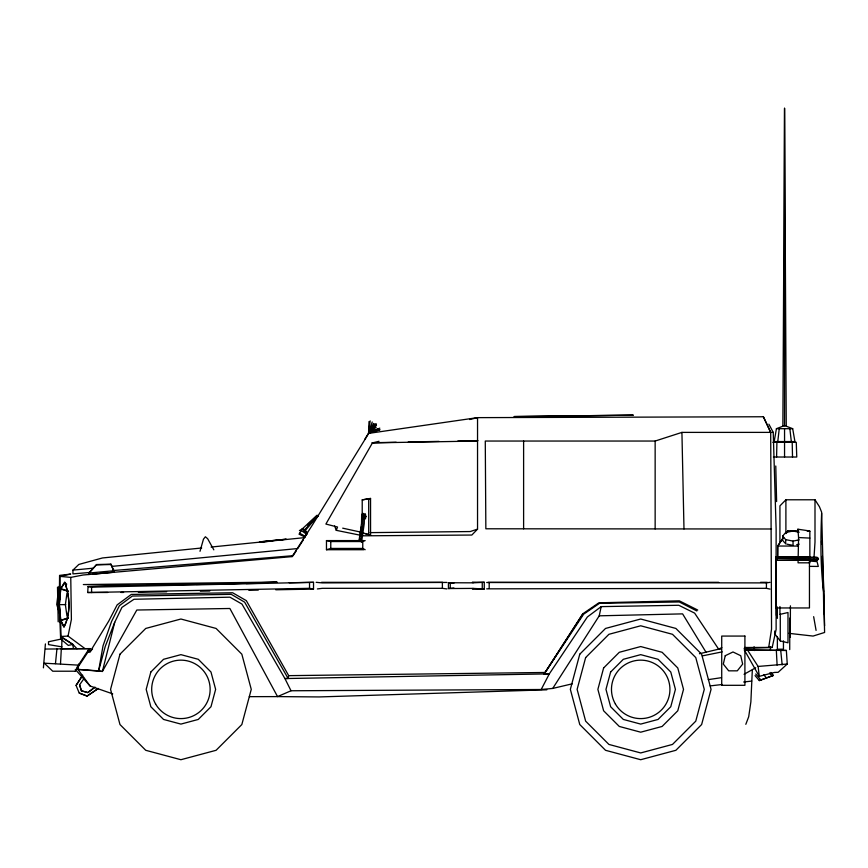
<?xml version="1.0" encoding="UTF-8"?>
<svg xmlns="http://www.w3.org/2000/svg" width="868" height="868" viewBox="0 0 868 868"><rect width="100%" height="100%" fill="white"/><g stroke="black" fill="none" stroke-linecap="round" stroke-linejoin="round"><path stroke-width="1.3" d="M774.723 633.347L774.723 631.036M783.533 537.292L777.652 546.026L777.641 556.855L777.761 546.048L783.576 537.303M779.931 614.479L779.931 606.515M784.553 457.024L784.553 442.3M784.553 441.562L784.553 428.684M789.717 649.611L789.793 618.049M790.314 637.383L790.412 605.821M782.871 425.993L784.553 108.283L786.245 425.993M60.326 599.072L59.925 576.363L70.72 574.063L59.566 575.397L59.306 605.202L60.63 638.891M114.207 572.186L113.827 570.753L88.981 573.043L96.619 564.547L110.92 564.178L114.207 572.186L92.876 574.16M88.981 573.043L96.619 564.547M113.838 570.146L113.827 570.753L110.92 564.178M822.897 577.437L822.408 556.084M809.855 557.625L809.855 530.988L797.909 529.209L798.582 537.542L798.05 562.811L809.855 562.833L809.855 560.229M361.555 542.24L364.256 523.502L364.451 514.54L363.074 513.487L361.696 514.54L361.5 523.502L358.994 540.905M776.589 457.024L776.914 442.3M362.032 522.525L362.227 514.54L363.074 513.487L363.931 514.54M822.788 576.222L823.048 566.761L824.6 632.468L813.066 636.07L788.817 633.325M369.009 421.566L368.564 433.165L364.94 439.067M752.317 670.053L750.874 701.865L748.704 716.74L745.818 724.313M60.51 663.781L61.313 648.797L90.218 648.624L75.299 671.214L52.731 671.214L44.333 663.195L78.413 665.138L89.089 648.906M289.261 582.764L313.522 582.32L313.522 589.101L309.529 588.32L87.711 592.519L88.069 586.562L127.618 585.716M775.775 465.997L776.61 501.585M813.978 557.885L814.998 542.12L814.998 499.784L785.898 499.784L779.931 505.87L779.931 542.381M88.872 574.529L88.992 572.435M43.4 667.861L45.407 643.926M64.764 582.58C69.983 596.414 70.861 613.893 63.972 627.239L60.684 620.62L59.306 604.638L60.684 588.656L64.72 582.037C69.765 595.882 71.013 613.372 64.015 626.685L60.727 620.219L59.349 604.627L60.727 589.046L64.764 582.58L66.738 584.142M55.465 663.619L56.919 648.96L61.313 648.797M821.627 513.303C820.585 539.299 820.347 565.61 823.569 591.531M777.782 441.562L779.247 428.684M61.661 649.221L61.943 638.891L48.521 641.756L48.521 644.599L61.943 646.877M57.744 596.457L56.724 604.486L59.436 613.014M370.169 420.871L368.564 433.165L379.956 429.888M112.731 693.879L90.077 685.991L77.925 669.402L78.652 664.129M66.988 593.072L65.371 604.638L66.988 616.182M360.372 541.556L362.878 524.109L363.074 513.487M359.319 541.176L359.71 538.507M360.101 535.849L361.446 526.518M744.581 647.495L768.701 647.43L771.543 629.159L770.697 432.383L763.384 416.759L477.541 417.638L368.705 433.371L312.719 524.5L292.093 556.616L83.111 575.007L70.764 577.394L59.925 576.363M776.426 428.684L774.18 441.562L794.925 441.562L792.69 428.684L784.553 425.57L776.426 428.684L792.69 428.684M84.836 648.494L68.051 636.07L71.393 619.426L70.764 577.394M77.306 666.765L77.925 669.402L98.616 670.866L105.288 646.291L114.717 622.313L121.932 607.394L133.987 599.278L229.955 597.184L241.977 604.074L284.921 678.559L288.111 678.45L288.697 675.651L246.317 600.634L232.624 592.768L131.296 594.439L117.158 604.866L108.793 621.011L90.022 651.879L87.581 651.966M249.311 696.657L277.554 696.603L291.03 690.765L541.187 689.507L552.721 688.433L599.235 615.824L601.188 606.624L678.787 605.278L694.628 613.112L718.65 649.166L721.33 649.08M744.082 648.342L772.195 647.43L776.122 629.506L776.122 528.992L773.236 432.383L768.885 424.213M362.726 516.547L362.303 518.435L361.62 517.708L362.303 514.67L362.726 516.547L365.927 516.525L365.406 514.171L363.334 514.507M365.927 516.525L365.406 518.88L363.334 518.576M114.717 622.313L102.381 671.452L77.925 669.402M199.998 551.299L203.47 539.169L205.38 536.76L207.658 538.724L213.821 549.845M372.22 422L368.564 433.165L379.663 429.595M469.653 419.526L477.541 417.638L477.541 529.133L471.834 535.046L363.236 535.816L336.274 530.337L337.533 527.039L325.891 524.055L372.448 442.886L379.023 441.302M373.533 423.421L368.564 433.165L379.793 428.13M75.299 671.214L78.413 665.138M541.187 689.507L549.325 673.861L587.365 616.974L601.188 606.624M292.093 556.616L292.841 555.401M318.122 515.787L317.059 515.245L302.433 528.753L299.048 534.178L304.918 537.032M291.03 690.765L284.921 678.559L549.325 673.861L544.149 673.98L582.916 613.709L598.877 602.815L679.329 600.84L697.731 610.041M303.42 539.712L297.767 548.543L111.972 566.381M582.916 613.709L544.149 673.98L583.643 614.186L599.473 603.336L679.264 601.947L696.852 610.963M79.248 693.033L87.104 696.071L98.301 688.465L87.06 696.071L79.227 693.055L76.069 685.394L82.677 675.195M76.102 685.384L81.972 676.346M296.433 550.583L293.091 555.683L113.448 570.526M787.938 530.749L786.484 532.93L787.938 530.739L798.593 530.771M374.846 423.758L368.564 433.165L377.623 428.857M95.024 687.12L87.885 692.621L81.418 690.809L79.574 684.852L84.142 678.396M484.257 589.014L473.038 588.395L472.442 589.133L484.257 589.014L484.257 582.287L472.442 582.168L473.038 582.829L484.257 582.287M92.572 648.819L90.022 651.879L87.939 650.523M376.452 423.899L368.564 433.165L376.159 427.251M784.943 543.043L782.654 540.373L782.643 536.077L785.681 532.507L793.026 531.021L799.157 532.236M304.635 531.151L318.241 515.549L304.733 529.697L306.643 534.276L301.326 530.522M365.406 514.171L364.549 515.071L361.62 515.386M307.489 525.086L316.657 515.928M90.489 572.424L72.934 573.878L72.934 570.124L78.825 564.45L102.457 557.961L201.691 547.99M787.254 664.02L778.151 672.309L774.473 672.429L759.261 676.335L744.343 649.937L786.354 650.436L787.254 664.02L758.122 666.44L747.598 650.208L744.343 649.937M473.038 588.395L448.42 588.547L448.42 582.754L473.038 582.829M93.983 687.89L87.82 692.555L81.418 690.809L79.574 684.852M299.417 530.641L302.433 528.753L304.733 529.697L307.478 532.941L305.362 536.326L299.634 533.234M721.796 647.561L718.65 649.166L699.445 653.745M744.06 674.295L755.713 667.752M363.844 549.726L326.466 549.726L326.466 540.59L330.773 541.545L362.759 541.545L365.178 540.59M755.051 675.586L759.305 680.577L773.399 675.423L770.914 672.461M759.305 680.577L773.399 675.423M477.541 529.133L470.217 531.552L370.126 532.626M771.543 528.992L485.852 528.786L485.277 441.042L655.145 441.042L681.923 432.394L773.236 432.383M61.964 620.219L68.377 618.2M448.42 588.547L453.921 587.983M60.727 620.219L68.42 617.864M326.466 549.726L330.773 548.435L362.759 548.435L365.178 549.726M362.216 523.588L362.216 499.881L370.549 498.449L370.56 535.165L362.216 532.8L363.844 533.147M552.721 688.433L572.37 683.789M76.959 648.743L72.803 644.371L68.312 645.412L61.585 639.716M362.216 499.881L370.549 498.449M486.688 588.84L766.422 588.32L769.992 589.101M782.643 536.077L785.692 539.636L793.048 541.1L799.178 539.853M796.737 544.648L799.178 544.149M702.353 655.882L722.176 651.879M486.688 582.515L766.422 582.905L769.992 582.32M708.255 679.633L721.514 677.658M88.069 586.562L91.585 587.148L313.522 582.32M317.395 588.938L322.343 588.32L442.376 588.32L446.911 588.938M710.208 685.894L722.252 684.494M743.648 682.009L751.677 681.076M259.521 542.337L271.424 541.1M316.158 582.32L322.343 582.905L446.911 582.439M211.076 547.046L304.939 537.607M72.934 570.124L93.126 568.193M60.749 623.115L60.988 636.472L68.051 636.07M62.431 648.819L90.218 648.624M546.84 689.81L319.077 696.939L277.554 696.603L229.879 608.49L136.808 610.02L102.381 671.452L98.616 670.866L103.032 645.825L111.603 621.369L119.404 605.701L132.316 596.056L231.257 594.33L244.646 602.164L288.111 678.45M96.619 564.884L110.909 564.515M599.235 615.824L682.595 613.871L705.999 652.193M372.057 442.745L396.177 442.257M408.242 442.007L439.067 441.389M457.827 441.009L477.932 440.608M817.374 557.365L776.968 557.365L776.968 560.337L818.361 559.534L818.361 558.113L776.968 558.113L816.267 557.365M146.421 585.368L172.027 584.902M196.287 584.457L219.192 584.045M246.143 583.556L266.357 583.188M138.338 592.291L166.634 591.77M200.324 591.162L209.763 590.989M248.834 590.273L258.273 590.099M275.785 589.784L313.522 589.101M372.448 442.886L477.53 441.042M288.697 675.651L545.419 672.472M45.527 649.047L56.919 648.96M747.598 650.208L786.354 650.436M87.711 592.519L107.654 592.475M120.945 592.453L123.603 592.443M772.845 442.3L796.271 442.3L796.759 457.024L773.41 457.024M361.696 514.54L364.451 514.54M326.466 540.59L363.844 540.59M776.968 560.337L817.374 560.337M321.54 582.32L442.669 582.32M488.141 582.32L718.671 582.32M760.542 582.32L767.29 582.32M448.42 582.754L453.921 583.242M59.306 604.638L65.827 604.627M768.701 647.43L772.195 647.43M777.652 546.026L798.484 546.07M809.464 566.37L818.296 566.435L817.059 561.629L809.464 560.999M813.793 560.283L816.419 560.337M798.582 537.542L809.855 538.095M807.24 531.183L809.855 531.346M786.929 544.171L793.059 545.386L793.048 541.1M342.697 528.167L363.366 532.692M780.278 640.92L787.992 642.797L787.992 612.515L780.278 614.305L780.278 640.92L774.723 633.846M364.961 533.484L370.56 535.165M60.727 589.046L68.42 591.401M60.684 588.656L68.377 591.075M60.738 636.938L72.803 644.371L73.346 648.309M60.988 636.472L72.803 644.371M75.277 669.402L90.077 685.991M755.735 673.991L760.9 679.97M763.786 674.827L766.422 677.897M769.515 672.971L772.021 675.922M302.433 528.753L306.643 534.276M814.998 499.784L819.414 506.695L821.627 512.131L824.6 625.785M763.384 416.759L770.697 432.383M334.603 525.965L336.274 530.337M813.652 616.671L816.083 630.396M754.075 646.758L754.607 650.566M758.122 666.44L759.261 676.335M789.858 428.684L791.323 441.562M797.909 529.209L798.05 530.63M780.712 650.262L782.166 664.921M821.519 541.404L821.681 544.073M776.317 650.099L777.11 665.083M792.202 442.3L792.517 457.024M681.923 432.394L683.984 528.959M58.926 586.421L59.61 622.475M57.505 587.115L58.178 621.824M823.048 566.761L823.244 578.815M823.309 582.84L823.786 613.654M785.692 539.636L785.703 543.932M816.842 558.113L816.842 559.534M785.898 499.784L785.898 533.614M784.553 108.283L784.553 425.993M783.446 640.855L783.446 649.21L777.37 649.21L777.37 636.786M777.37 606.971L777.37 618.363M776.383 607.416L776.383 615.39M770.426 646.606L770.426 650.501M766.422 582.905L766.422 588.32M655.145 441.042L655.145 528.938M523.61 441.042L523.61 528.818M489.183 582.905L489.183 588.32M482.25 582.829L482.25 588.395M450.264 583.242L450.264 587.983M442.376 582.905L442.376 588.32M368.694 498.84L368.694 534.894M362.759 541.545L362.759 548.435M330.773 541.545L330.773 548.435M309.529 582.905L309.529 588.32M91.585 587.148L91.585 592.562M725.236 655.709L723.315 664.096L728.686 670.834L737.29 670.834L742.661 664.096L740.74 655.709L732.993 651.966L725.236 655.709M119.979 654.19L110.562 689.366L119.979 724.541L145.737 750.299L180.913 759.717L216.089 750.299L241.836 724.541L251.264 689.366L241.836 654.19L216.089 628.443L180.913 619.014L145.737 628.443L119.979 654.19M150.837 672.016L146.182 689.376L150.837 706.736L163.542 719.442L180.913 724.096L198.273 719.442L210.978 706.736L215.633 689.376L210.978 672.016L198.273 659.3L180.913 654.646L163.542 659.3L150.837 672.016M579.77 654.19L570.352 689.366L579.77 724.541L605.528 750.299L640.703 759.717L675.879 750.299L701.626 724.541L711.055 689.366L701.626 654.19L675.879 628.443L640.703 619.014L605.528 628.443L579.77 654.19M585.64 657.575L577.122 689.366L585.64 721.156L608.913 744.429L640.703 752.947L672.494 744.429L695.767 721.156L704.284 689.366L695.767 657.575L672.494 634.302L640.703 625.785L608.913 634.302L585.64 657.575M603.618 667.969L597.878 689.376L603.618 710.784L619.296 726.451L640.703 732.191L662.11 726.451L677.778 710.784L683.517 689.376L677.778 667.969L662.11 652.291L640.703 646.551L619.296 652.291L603.618 667.969M610.627 672.016L605.972 689.376L610.627 706.736L623.332 719.442L640.703 724.096L658.063 719.442L670.769 706.736L675.423 689.376L670.769 672.016L658.063 659.3L640.703 654.646L623.332 659.3L610.627 672.016M375.432 424.333L368.564 433.165L376.452 425.211L375.432 424.333M514.236 416.564L633.13 415.143L514.236 416.564M286.093 539.223L259.521 541.903L286.093 539.223M276.87 582.07L227.492 583.904L131.133 585.314L83.339 584.555L276.87 582.07M809.453 556.703L775.786 556.703L775.786 607.958L809.453 607.958L809.453 556.703M744.907 636.07L721.72 636.07L721.72 685.308L744.907 685.308L744.907 636.07M615.39 703.991A29.23 29.23 0 0 0 666.016 703.991A29.23 29.23 0 0 0 640.703 660.147A29.23 29.23 0 0 0 615.39 703.991M155.6 703.991A29.23 29.23 0 0 0 206.226 703.991A29.23 29.23 0 0 0 180.913 660.147A29.23 29.23 0 0 0 155.6 703.991"/></g></svg>
